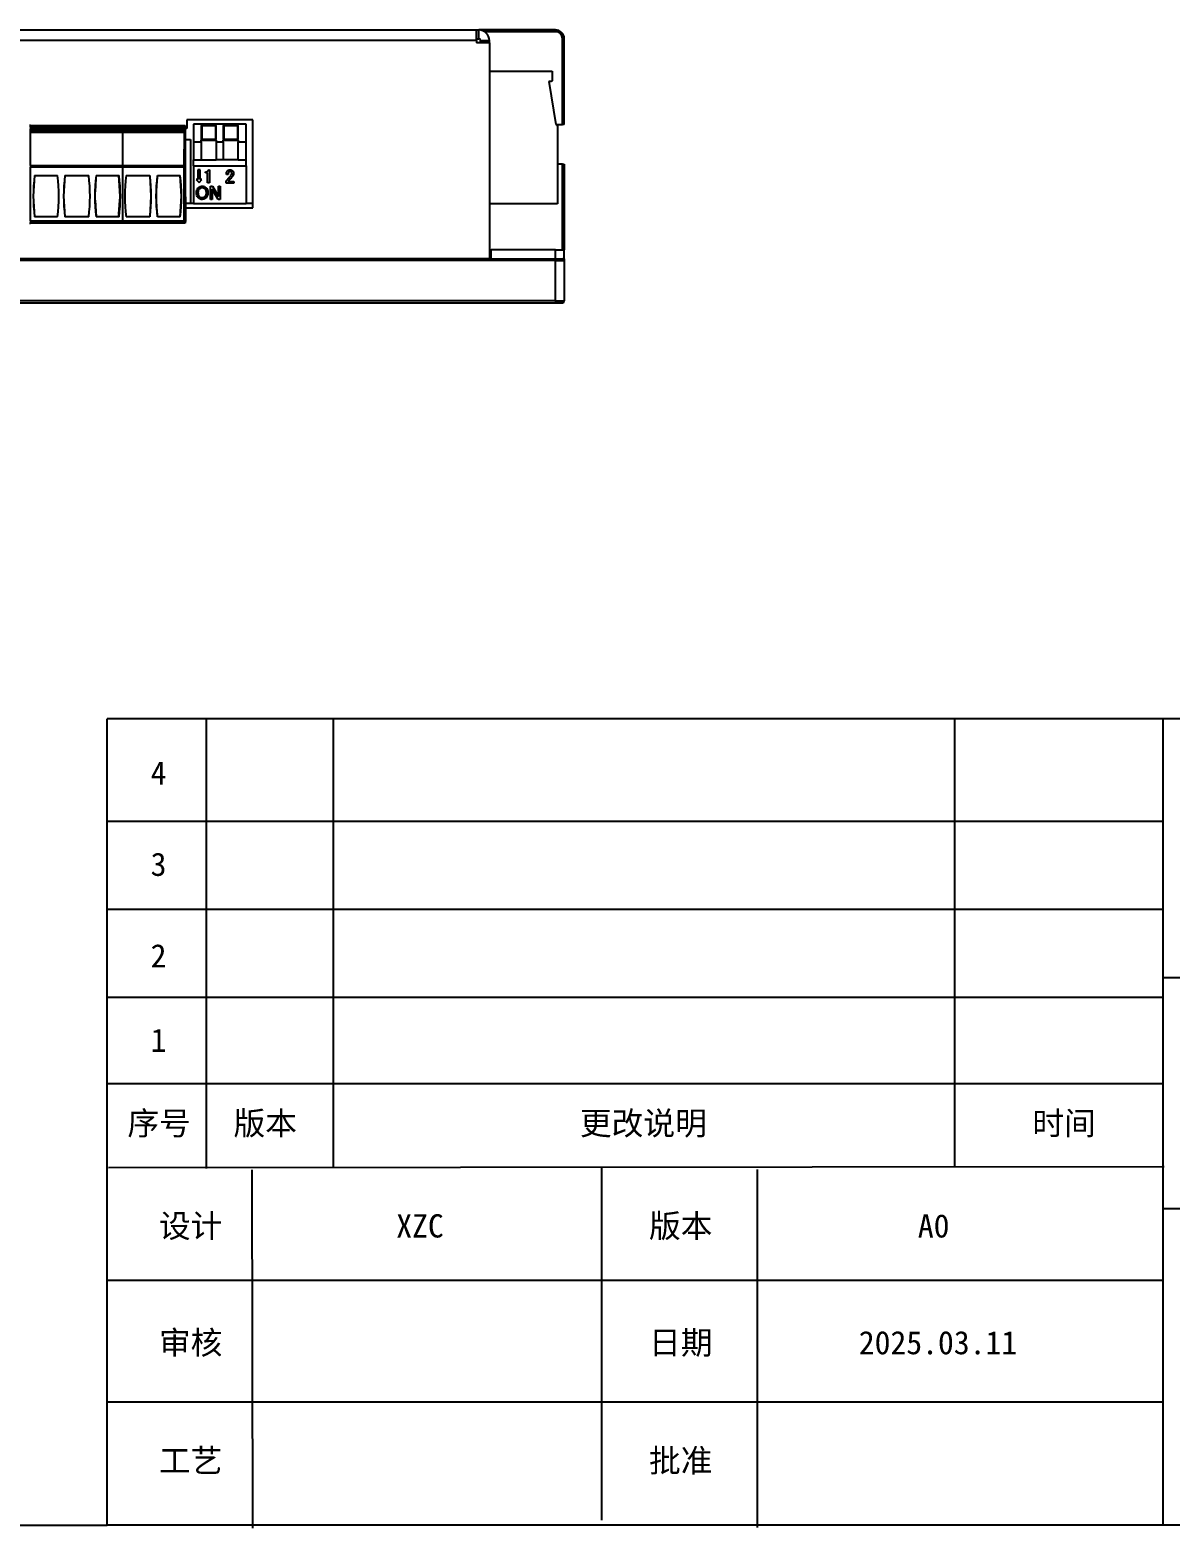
# Model space of a CAD drawing. Header units: millimetres. Extents: x 12 to 584, y 10 to 401.
# Drawn here: x 215.4 to 345, y 9.9 to 180.1 of the extents above; entities that cross this region are included whole.
import ezdxf

# ---------------------------------------------------------------- set-up
doc = ezdxf.new("R2010")
doc.units = ezdxf.units.MM
doc.header["$LTSCALE"] = 2
doc.layers.add('注释', color=4, linetype='Continuous')
doc.layers.add('草图直线', color=4, linetype='Continuous')
doc.styles.add('SLDTEXTSTYLE0', font='SIMHEI.TTF', dxfattribs={"bigfont": 'bigfont'})
doc.styles.add('SLDTEXTSTYLE1', font='SIMHEI.TTF')

msp = doc.modelspace()

# ---------------------------------------------------------------- linework, layer by layer
for p, q in [((136.11, 180.11), (266.21, 180.11)), ((266.21, 178.91), (136.11, 178.91)), ((266.21, 178.91), (266.21, 180.11)), ((266.21, 180.11), (266.46, 180.11)), ((266.21, 179.11), (266.46, 179.11)), ((266.21, 178.91), (266.21, 178.66)), ((266.46, 179.11), (266.46, 180.11)), ((275.16, 180.11), (266.46, 180.11)), ((266.66, 178.91), (267.66, 178.91)), ((266.66, 178.66), (266.66, 178.91)), ((275.16, 179.91), (267.13, 179.91)), ((267.66, 178.66), (267.66, 178.91)), ((275.16, 179.91), (275.16, 180.11)), ((275.96, 169.36), (275.96, 179.11)), ((275.96, 179.11), (276.16, 179.11)), ((276.16, 169.36), (276.16, 179.11)), ((267.66, 178.66), (266.21, 178.66)), ((267.66, 178.66), (267.66, 154.11)), ((267.66, 175.44), (274.79, 175.44)), ((274.79, 175.44), (274.79, 174.43)), ((274.6, 174.24), (274.4, 174.24)), ((274.4, 174.24), (275.2, 169.36)), ((274.67, 174.25), (274.6, 174.24)), ((274.74, 174.3), (274.67, 174.25)), ((274.78, 174.36), (274.74, 174.3)), ((274.79, 174.43), (274.78, 174.36)), ((215.48, 169.26), (215.39, 169.26)), ((215.48, 169.26), (225.98, 169.26)), ((215.48, 168.66), (215.48, 168.66)), ((215.48, 168.66), (215.48, 168.61)), ((215.48, 168.66), (225.98, 168.66)), ((215.48, 168.61), (215.48, 168.61)), ((225.98, 168.61), (215.48, 168.61)), ((215.49, 169.06), (215.49, 168.86)), ((215.49, 169.06), (225.99, 169.06)), ((215.49, 168.86), (225.99, 168.86)), ((225.98, 169.26), (232.99, 169.26)), ((225.98, 168.66), (232.99, 168.66)), ((225.98, 168.61), (225.98, 168.66)), ((232.99, 168.61), (225.98, 168.61)), ((225.99, 168.86), (225.99, 169.06)), ((225.99, 169.06), (232.99, 169.06)), ((225.99, 168.86), (232.99, 168.86)), ((232.99, 169.26), (233.09, 169.26)), ((232.99, 168.86), (232.99, 169.06)), ((233, 168.66), (232.99, 168.66)), ((233, 168.61), (232.99, 168.61)), ((233, 168.61), (233, 168.66)), ((233.1, 167.36), (233.1, 169.06)), ((233.26, 168.91), (233.1, 168.91)), ((240.76, 169.91), (233.26, 169.91)), ((233.26, 169.91), (233.26, 168.91)), ((240.01, 169.4), (234.01, 169.4)), ((234.01, 169.4), (234.01, 167.4)), ((234.91, 169.2), (234.91, 167.6)), ((235.01, 169.2), (234.91, 169.2)), ((236.51, 169.3), (235.01, 169.3)), ((235.01, 169.2), (235.01, 169.3)), ((235.01, 167.7), (235.01, 169.2)), ((236.51, 169.2), (235.01, 169.2)), ((236.51, 169.3), (236.51, 169.2)), ((236.51, 169.2), (236.51, 167.7)), ((236.61, 169.2), (236.51, 169.2)), ((236.61, 167.7), (236.61, 169.2)), ((237.41, 169.2), (237.41, 167.7)), ((237.51, 169.2), (237.41, 169.2)), ((239.01, 169.3), (237.51, 169.3)), ((237.51, 169.2), (237.51, 169.3)), ((237.51, 167.7), (237.51, 169.2)), ((239.01, 169.2), (237.51, 169.2)), ((239.01, 169.3), (239.01, 169.2)), ((239.01, 169.2), (239.01, 167.7)), ((239.11, 169.2), (239.01, 169.2)), ((239.11, 167.7), (239.11, 169.2)), ((240.01, 167.4), (240.01, 169.4)), ((240.76, 159.91), (240.76, 169.91)), ((275.2, 169.36), (275.27, 169.35)), ((275.25, 169.36), (275.96, 169.36)), ((275.27, 169.35), (275.34, 169.3)), ((275.34, 169.3), (275.39, 169.24)), ((275.39, 169.24), (275.4, 169.17)), ((275.4, 169.17), (275.4, 160.34)), ((276.16, 169.36), (275.96, 169.36)), ((215.51, 164.71), (215.49, 168.47)), ((225.99, 168.47), (215.49, 168.47)), ((226, 164.71), (225.99, 168.47)), ((232.99, 168.47), (225.99, 168.47)), ((232.97, 164.71), (232.99, 168.47)), ((233.1, 167.65), (233.69, 167.65)), ((233.1, 167.36), (233.11, 167.36)), ((233.11, 161.16), (233.11, 167.16)), ((233.69, 167.65), (233.69, 160.4)), ((234.01, 167.4), (234.91, 167.4)), ((234.01, 167.4), (234.01, 165.35)), ((234.91, 167.6), (235.01, 167.7)), ((234.91, 167.6), (236.51, 167.6)), ((234.91, 167.4), (234.91, 167.6)), ((234.91, 167.4), (234.91, 165.35)), ((235.01, 167.7), (236.51, 167.7)), ((236.51, 167.7), (236.51, 167.6)), ((236.51, 167.7), (236.61, 167.7)), ((236.51, 167.6), (236.61, 167.6)), ((236.61, 167.6), (236.61, 167.4)), ((236.61, 167.4), (236.61, 165.35)), ((236.61, 167.4), (237.41, 167.4)), ((237.41, 167.7), (237.51, 167.7)), ((237.41, 167.4), (237.41, 167.6)), ((237.41, 167.6), (237.51, 167.6)), ((237.41, 167.4), (237.41, 165.35)), ((237.51, 167.7), (239.01, 167.7)), ((237.51, 167.6), (237.51, 167.7)), ((237.51, 167.6), (239.01, 167.6)), ((239.01, 167.7), (239.11, 167.7)), ((239.01, 167.6), (239.01, 167.7)), ((239.01, 167.6), (239.11, 167.6)), ((239.11, 167.6), (239.11, 167.4)), ((239.11, 167.4), (240.01, 167.4)), ((239.11, 165.35), (239.11, 167.4)), ((240.01, 165.35), (240.01, 167.4)), ((234.01, 165.35), (234.91, 165.35)), ((234.01, 164.65), (234.01, 165.35)), ((234.91, 165.35), (236.61, 165.35)), ((237.41, 165.35), (236.61, 165.35)), ((239.11, 165.35), (237.41, 165.35)), ((239.11, 165.35), (240.01, 165.35)), ((240.01, 164.65), (240.01, 165.35)), ((215.51, 164.71), (215.51, 164.71)), ((215.51, 164.71), (226.01, 164.71)), ((215.51, 158.41), (215.51, 164.51)), ((226.01, 164.51), (215.51, 164.51)), ((215.95, 163.56), (215.8, 161.21)), ((215.96, 163.56), (218.56, 163.56)), ((219.4, 163.56), (219.25, 161.21)), ((219.41, 163.56), (222.11, 163.56)), ((222.96, 163.56), (225.56, 163.56)), ((225.64, 161.83), (225.53, 163.56)), ((226.01, 164.71), (232.97, 164.71)), ((226.01, 158.41), (226.01, 164.51)), ((232.97, 164.51), (226.01, 164.51)), ((226.37, 163.56), (229.07, 163.56)), ((229.23, 161.21), (229.08, 163.56)), ((229.92, 163.56), (232.52, 163.56)), ((232.67, 161.21), (232.52, 163.56)), ((232.97, 164.71), (232.97, 164.71)), ((232.97, 158.41), (232.97, 164.51)), ((234.01, 164.65), (234.01, 160.4)), ((234.01, 164.65), (240.01, 164.65)), ((234.5, 164.22), (234.5, 163.1)), ((234.8, 164.22), (234.5, 164.22)), ((234.8, 163.1), (234.8, 164.22)), ((235.37, 163.88), (235.37, 163.98)), ((235.37, 163.98), (235.45, 163.98)), ((235.63, 163.88), (235.37, 163.88)), ((235.63, 162.72), (235.63, 163.88)), ((235.73, 164.22), (235.83, 164.22)), ((235.83, 164.22), (235.83, 162.72)), ((237.96, 163.69), (237.76, 163.69)), ((240.01, 164.65), (240.01, 160.4)), ((275.96, 164.86), (275.4, 164.86)), ((275.96, 164.86), (276.16, 164.86)), ((275.96, 155.11), (275.96, 164.86)), ((276.16, 164.86), (276.16, 155.11)), ((222.93, 163.23), (222.84, 161.71)), ((234.33, 163.1), (234.65, 162.76)), ((234.5, 163.1), (234.33, 163.1)), ((234.65, 162.76), (234.97, 163.1)), ((234.97, 163.1), (234.8, 163.1)), ((235.83, 162.72), (235.63, 162.72)), ((235.94, 160.86), (235.94, 162.35)), ((235.94, 162.35), (236.17, 162.35)), ((236.84, 160.86), (236.15, 162.03)), ((236.15, 162.03), (236.15, 160.86)), ((236.17, 162.35), (236.86, 161.17)), ((236.86, 161.17), (236.86, 162.35)), ((236.86, 162.35), (237.06, 162.35)), ((237.06, 162.35), (237.06, 160.86)), ((237.72, 162.71), (237.72, 162.86)), ((238.61, 162.71), (237.72, 162.71)), ((237.96, 162.88), (238.61, 162.88)), ((238.2, 163.17), (238.06, 163.02)), ((238.61, 162.88), (238.61, 162.71)), ((215.8, 161.21), (215.95, 158.86)), ((219.25, 161.21), (219.4, 158.86)), ((222.83, 160.78), (222.95, 158.86)), ((225.55, 159.2), (225.64, 160.72)), ((229.08, 158.86), (229.23, 161.21)), ((232.52, 158.86), (232.67, 161.21)), ((233.1, 161.16), (233.11, 161.16)), ((233.1, 161.16), (233.1, 158.36)), ((233.69, 160.4), (233.1, 160.4)), ((234.01, 160.4), (233.69, 160.4)), ((234.01, 160.4), (240.01, 160.4)), ((236.15, 160.86), (235.94, 160.86)), ((237.06, 160.86), (236.84, 160.86)), ((240.76, 160.4), (240.01, 160.4)), ((275.4, 160.34), (267.66, 160.34)), ((215.51, 158.41), (226.01, 158.41)), ((218.56, 158.86), (215.96, 158.86)), ((222.11, 158.86), (219.41, 158.86)), ((225.56, 158.86), (222.96, 158.86)), ((226.01, 158.41), (232.97, 158.41)), ((229.07, 158.86), (226.37, 158.86)), ((232.52, 158.86), (229.92, 158.86)), ((233.1, 159.91), (240.76, 159.91)), ((215.39, 158.16), (215.48, 158.16)), ((215.48, 158.21), (215.51, 158.21)), ((215.48, 158.21), (215.48, 158.16)), ((225.98, 158.16), (215.48, 158.16)), ((226.01, 158.21), (215.51, 158.21)), ((225.98, 158.21), (225.98, 158.16)), ((233, 158.16), (225.98, 158.16)), ((232.97, 158.21), (226.01, 158.21)), ((233, 158.21), (232.97, 158.21)), ((233, 158.21), (233, 158.16)), ((233.09, 158.16), (233, 158.16)), ((267.86, 154.11), (267.86, 155.11)), ((275.16, 155.11), (267.86, 155.11)), ((275.16, 155.11), (276.16, 155.11)), ((275.16, 154.11), (275.16, 155.11)), ((276.16, 154.11), (276.16, 155.11)), ((275.16, 153.91), (127.16, 153.91)), ((267.66, 154.11), (134.66, 154.11)), ((267.66, 154.12), (267.86, 154.11)), ((267.66, 154.11), (275.16, 154.11)), ((275.16, 154.11), (275.16, 153.91)), ((275.16, 153.91), (276.16, 153.91)), ((275.16, 149.31), (275.16, 153.91)), ((276.06, 154.11), (276.16, 154.11)), ((276.16, 154.11), (276.16, 153.91)), ((276.16, 153.91), (276.16, 149.31)), ((275.16, 149.31), (127.16, 149.31)), ((127.16, 149.11), (275.16, 149.11)), ((275.16, 149.31), (276.16, 149.31)), ((275.16, 149.31), (275.16, 149.11))]:
    msp.add_line(p, q)
for centre, radius, start, end in [((266.46, 178.91), 1.2, 0, 90), ((266.46, 178.91), 0.2, 0, 90), ((275.16, 179.11), 1, 0, 90), ((212.34, 169.11), 3.15, 359.0896, 2.7331), ((212.34, 168.81), 3.15, 357.2669, 0.9104), ((213.54, 168.5), 1.95, 359.1536, 3.3094), ((222.84, 169.11), 3.15, 359.0896, 2.7331), ((222.84, 168.81), 3.15, 357.2669, 0.9104), ((224.03, 168.5), 1.95, 359.1536, 3.3094), ((236.14, 169.11), 3.15, 177.2669, 180.9104), ((236.14, 168.81), 3.15, 179.0896, 182.7331), ((234.94, 168.5), 1.95, 176.6906, 180.8464), ((229.95, 169.11), 3.15, 359.0896, 2.7331), ((235.01, 169.2), 0.1, 90, 180), ((236.51, 169.2), 0.1, 0, 90), ((237.51, 169.2), 0.1, 90, 180), ((239.01, 169.2), 0.1, 0, 90), ((229.96, 167.21), 3.15, 359.0896, 2.7331), ((236.51, 167.7), 0.1, 270, 0), ((237.51, 167.7), 0.1, 180, 270), ((239.01, 167.7), 0.1, 270, 0), ((212.37, 164.56), 3.15, 359.0896, 2.7331), ((234.3, 161.21), 18.49, 172.6963, 187.3037), ((200.22, 161.21), 18.49, 352.6963, 7.3037), ((200.23, 161.21), 18.49, 352.6963, 7.3037), ((237.75, 161.21), 18.49, 172.6963, 187.3037), ((203.77, 161.21), 18.49, 352.6963, 7.3037), ((203.77, 161.21), 18.49, 352.6963, 7.3037), ((241.3, 161.21), 18.49, 172.6963, 187.3037), ((207.18, 161.21), 18.49, 352.6963, 7.3037), ((207.22, 161.21), 18.49, 352.6963, 7.3037), ((222.86, 164.56), 3.15, 359.0896, 2.7331), ((244.7, 161.21), 18.49, 172.6963, 187.3037), ((244.71, 161.21), 18.49, 172.6963, 187.3037), ((210.73, 161.21), 18.49, 352.6963, 7.3037), ((248.25, 161.21), 18.49, 172.6963, 187.3037), ((248.26, 161.21), 18.49, 172.6963, 187.3037), ((214.18, 161.21), 18.49, 352.6963, 7.3037), ((236.11, 164.56), 3.15, 177.2669, 180.9104), ((212.37, 158.36), 3.15, 357.2669, 0.9104), ((222.86, 158.36), 3.15, 357.2669, 0.9104), ((236.11, 158.36), 3.15, 179.0896, 182.7331), ((229.95, 158.31), 3.15, 357.2669, 0.9104), ((267.86, 155.31), 0.2, 180, 270), ((275.96, 153.91), 0.2, 0, 90), ((275.96, 149.31), 0.2, 270, 0)]:
    msp.add_arc(centre, radius, start, end)
for points, knots in [([(275.96, 179.11), (275.95, 179.21), (275.94, 179.36), (275.84, 179.55), (275.73, 179.68), (275.61, 179.78), (275.42, 179.88), (275.27, 179.89), (275.16, 179.91)], [0, 0, 0, 0, 0.239443, 0.3695074, 0.4999998, 0.6300645, 0.760557, 1, 1, 1, 1]), ([(235.45, 163.98), (235.46, 163.98), (235.51, 163.98), (235.58, 164), (235.62, 164.04), (235.64, 164.05)], [0, 0, 0, 0, 0.192386, 0.675874, 1, 1, 1, 1]), ([(235.64, 164.05), (235.65, 164.06), (235.68, 164.09), (235.71, 164.15), (235.72, 164.2), (235.73, 164.22)], [0, 0, 0, 0, 0.202297, 0.611105, 1, 1, 1, 1]), ([(237.76, 163.69), (237.76, 163.71), (237.76, 163.77), (237.77, 163.87), (237.81, 164), (237.86, 164.06), (237.89, 164.1)], [0, 0, 0, 0, 0.0906063, 0.4549925, 0.6367165, 1, 1, 1, 1]), ([(237.87, 163.1), (237.88, 163.11), (237.92, 163.16), (238, 163.25), (238.12, 163.37), (238.19, 163.45), (238.22, 163.49)], [0, 0, 0, 0, 0.075634, 0.378174, 0.68908, 1, 1, 1, 1]), ([(237.89, 164.1), (237.9, 164.11), (237.94, 164.15), (238.03, 164.2), (238.11, 164.21), (238.16, 164.21), (238.16, 164.21)], [0, 0, 0, 0, 0.133807, 0.532803, 0.950717, 1, 1, 1, 1]), ([(238.05, 164), (238.04, 163.99), (238.01, 163.95), (237.98, 163.88), (237.96, 163.79), (237.96, 163.72), (237.96, 163.69)], [0, 0, 0, 0, 0.12266, 0.432327, 0.712361, 1, 1, 1, 1]), ([(238.17, 164.05), (238.16, 164.05), (238.13, 164.05), (238.09, 164.03), (238.06, 164.01), (238.05, 164)], [0, 0, 0, 0, 0.29542, 0.690319, 1, 1, 1, 1]), ([(238.16, 164.21), (238.18, 164.21), (238.24, 164.21), (238.36, 164.19), (238.43, 164.13), (238.47, 164.1)], [0, 0, 0, 0, 0.120598, 0.610635, 1, 1, 1, 1]), ([(238.3, 164), (238.29, 164.01), (238.27, 164.03), (238.22, 164.05), (238.19, 164.05), (238.17, 164.05)], [0, 0, 0, 0, 0.278386, 0.653202, 1, 1, 1, 1]), ([(238.45, 163.46), (238.44, 163.45), (238.4, 163.4), (238.32, 163.3), (238.24, 163.22), (238.2, 163.17)], [0, 0, 0, 0, 0.104796, 0.523999, 1, 1, 1, 1]), ([(238.22, 163.49), (238.23, 163.5), (238.28, 163.55), (238.35, 163.66), (238.37, 163.77), (238.37, 163.82)], [0, 0, 0, 0, 0.108414, 0.546841, 1, 1, 1, 1]), ([(238.37, 163.82), (238.37, 163.84), (238.37, 163.88), (238.35, 163.94), (238.32, 163.98), (238.3, 164)], [0, 0, 0, 0, 0.20886, 0.622111, 1, 1, 1, 1]), ([(238.58, 163.82), (238.58, 163.81), (238.58, 163.74), (238.56, 163.62), (238.5, 163.52), (238.46, 163.47), (238.45, 163.46)], [0, 0, 0, 0, 0.101384, 0.511459, 0.921804, 1, 1, 1, 1]), ([(238.47, 164.1), (238.48, 164.09), (238.51, 164.05), (238.56, 163.97), (238.58, 163.88), (238.58, 163.83), (238.58, 163.82)], [0, 0, 0, 0, 0.130169, 0.523202, 0.924912, 1, 1, 1, 1]), ([(234.36, 161.61), (234.36, 161.62), (234.36, 161.69), (234.38, 161.84), (234.44, 162.03), (234.53, 162.14), (234.57, 162.18)], [0, 0, 0, 0, 0.064026, 0.320885, 0.748311, 1, 1, 1, 1]), ([(234.57, 162.18), (234.58, 162.19), (234.63, 162.24), (234.71, 162.29), (234.85, 162.35), (234.95, 162.36), (235.01, 162.36)], [0, 0, 0, 0, 0.081436, 0.41003, 0.614543, 1, 1, 1, 1]), ([(234.57, 161.61), (234.57, 161.62), (234.57, 161.69), (234.58, 161.79), (234.62, 161.92), (234.66, 162.01), (234.71, 162.06), (234.72, 162.07)], [0, 0, 0, 0, 0.080828, 0.40525, 0.602411, 0.942389, 1, 1, 1, 1]), ([(234.72, 162.07), (234.72, 162.08), (234.77, 162.12), (234.87, 162.18), (234.96, 162.19), (235.01, 162.2)], [0, 0, 0, 0, 0.121135, 0.580776, 1, 1, 1, 1]), ([(235.01, 162.36), (235.02, 162.36), (235.09, 162.36), (235.21, 162.34), (235.35, 162.27), (235.42, 162.21), (235.45, 162.18)], [0, 0, 0, 0, 0.08143, 0.409987, 0.73876, 1, 1, 1, 1]), ([(235.01, 162.2), (235.02, 162.2), (235.08, 162.2), (235.17, 162.17), (235.25, 162.12), (235.29, 162.08), (235.31, 162.07)], [0, 0, 0, 0, 0.120915, 0.490542, 0.858746, 1, 1, 1, 1]), ([(235.31, 162.07), (235.31, 162.06), (235.36, 162.01), (235.4, 161.93), (235.45, 161.78), (235.45, 161.68), (235.45, 161.61)], [0, 0, 0, 0, 0.0808, 0.356702, 0.57801, 1, 1, 1, 1]), ([(235.45, 162.18), (235.46, 162.17), (235.51, 162.12), (235.6, 162), (235.65, 161.81), (235.66, 161.67), (235.66, 161.61)], [0, 0, 0, 0, 0.063986, 0.321986, 0.721527, 1, 1, 1, 1]), ([(237.72, 162.86), (237.72, 162.87), (237.73, 162.91), (237.77, 162.97), (237.81, 163.03), (237.85, 163.08), (237.87, 163.1)], [0, 0, 0, 0, 0.139707, 0.406553, 0.672383, 1, 1, 1, 1]), ([(238.06, 163.02), (238.05, 163.01), (238.03, 162.98), (237.99, 162.93), (237.97, 162.9), (237.96, 162.88)], [0, 0, 0, 0, 0.230043, 0.614297, 1, 1, 1, 1]), ([(234.57, 161.03), (234.56, 161.04), (234.51, 161.09), (234.43, 161.22), (234.37, 161.41), (234.36, 161.55), (234.36, 161.61)], [0, 0, 0, 0, 0.063992, 0.322039, 0.714019, 1, 1, 1, 1]), ([(234.72, 161.15), (234.71, 161.16), (234.67, 161.2), (234.62, 161.28), (234.58, 161.43), (234.57, 161.54), (234.57, 161.61)], [0, 0, 0, 0, 0.0808, 0.356702, 0.57801, 1, 1, 1, 1]), ([(235.01, 160.85), (235, 160.85), (234.93, 160.85), (234.81, 160.87), (234.67, 160.94), (234.6, 161.01), (234.57, 161.03)], [0, 0, 0, 0, 0.08143, 0.409987, 0.73876, 1, 1, 1, 1]), ([(235.01, 161.02), (235, 161.02), (234.94, 161.02), (234.85, 161.04), (234.77, 161.1), (234.73, 161.14), (234.72, 161.15)], [0, 0, 0, 0, 0.120915, 0.490542, 0.858746, 1, 1, 1, 1]), ([(235.31, 161.15), (235.3, 161.14), (235.25, 161.09), (235.15, 161.03), (235.06, 161.02), (235.01, 161.02)], [0, 0, 0, 0, 0.121135, 0.580776, 1, 1, 1, 1]), ([(235.45, 161.03), (235.44, 161.02), (235.4, 160.98), (235.31, 160.92), (235.17, 160.86), (235.07, 160.86), (235.01, 160.85)], [0, 0, 0, 0, 0.081436, 0.41003, 0.614543, 1, 1, 1, 1]), ([(235.45, 161.61), (235.45, 161.59), (235.45, 161.53), (235.44, 161.43), (235.41, 161.29), (235.36, 161.2), (235.31, 161.15), (235.31, 161.15)], [0, 0, 0, 0, 0.080828, 0.40525, 0.602411, 0.942389, 1, 1, 1, 1]), ([(235.66, 161.61), (235.66, 161.59), (235.66, 161.53), (235.65, 161.37), (235.58, 161.18), (235.49, 161.07), (235.45, 161.03)], [0, 0, 0, 0, 0.064019, 0.320799, 0.758625, 1, 1, 1, 1]), ([(275.16, 154.11), (275.27, 154.11), (275.42, 154.11), (275.61, 154.11), (275.73, 154.11), (275.84, 154.11), (275.94, 154.11), (275.95, 154.11), (275.96, 154.11)], [0, 0, 0, 0, 0.239443, 0.369507, 0.5, 0.630064, 0.760557, 1, 1, 1, 1]), ([(275.16, 149.11), (275.27, 149.11), (275.42, 149.11), (275.61, 149.11), (275.73, 149.11), (275.84, 149.11), (275.94, 149.11), (275.95, 149.11), (275.96, 149.11)], [0, 0, 0, 0, 0.239443, 0.369507, 0.5, 0.630064, 0.760557, 1, 1, 1, 1])]:
    msp.add_open_spline(points, degree=3, knots=knots)
at = {"layer": '草图直线'}
for p, q in [((224.2, 10.2), (224.2, 101.83)), ((584.2, 101.83), (224.2, 101.83)), ((235.51, 50.75), (235.51, 101.83)), ((249.93, 50.86), (249.93, 101.83)), ((320.52, 101.83), (320.52, 50.93)), ((344.2, 101.83), (344.2, 10.2)), ((224.2, 90.2), (344.2, 90.2)), ((224.2, 80.2), (344.2, 80.2)), ((464.2, 72.39), (344.2, 72.39)), ((224.2, 70.2), (344.2, 70.2)), ((224.21, 60.4), (344.21, 60.4)), ((224.35, 50.84), (344.35, 50.95)), ((240.65, 50.57), (240.74, 9.88)), ((280.4, 50.77), (280.4, 10.77)), ((298.09, 50.63), (298.09, 9.93)), ((344.2, 46.2), (464.2, 46.2)), ((224.18, 38.03), (344.18, 38.03)), ((224.19, 24.21), (284.19, 24.21)), ((284.19, 24.21), (344.2, 24.21)), ((12.25, 10.2), (224.2, 10.2)), ((584.2, 10.2), (224.2, 10.2))]:
    msp.add_line(p, q, dxfattribs=at)

# ---------------------------------------------------------------- texts
at = {"layer": '注释', "attachment_point": 1}
for s, insert, char_height, style in [('4', (229.15, 97), 2.65, 'SLDTEXTSTYLE1'), ('3', (229.15, 86.63), 2.65, 'SLDTEXTSTYLE1'), ('2', (229.15, 76.23), 2.65, 'SLDTEXTSTYLE1'), ('1', (229.15, 66.64), 2.65, 'SLDTEXTSTYLE1'), ('序号', (226.51, 57.2), 2.646, 'SLDTEXTSTYLE0'), ('版本', (238.57, 57.2), 2.646, 'SLDTEXTSTYLE0'), ('更改说明', (277.94, 57.2), 2.646, 'SLDTEXTSTYLE0'), ('时间', (329.37, 57.2), 2.646, 'SLDTEXTSTYLE0'), ('设计', (230.09, 45.54), 2.646, 'SLDTEXTSTYLE0'), ('XZC', (257.07, 45.54), 2.646, 'SLDTEXTSTYLE1'), ('版本', (285.8, 45.54), 2.646, 'SLDTEXTSTYLE0'), ('A0', (316.36, 45.54), 2.646, 'SLDTEXTSTYLE1'), ('审核', (230.09, 32.27), 2.646, 'SLDTEXTSTYLE0'), ('日期', (285.8, 32.27), 2.646, 'SLDTEXTSTYLE0'), ('2025.03.11', (309.65, 32.27), 2.646, 'SLDTEXTSTYLE1'), ('工艺', (230.09, 18.87), 2.646, 'SLDTEXTSTYLE0'), ('批准', (285.8, 18.87), 2.646, 'SLDTEXTSTYLE0')]:
    msp.add_mtext(s, dxfattribs=dict(at, insert=insert, char_height=char_height, style=style))

doc.saveas('drawing.dxf')
